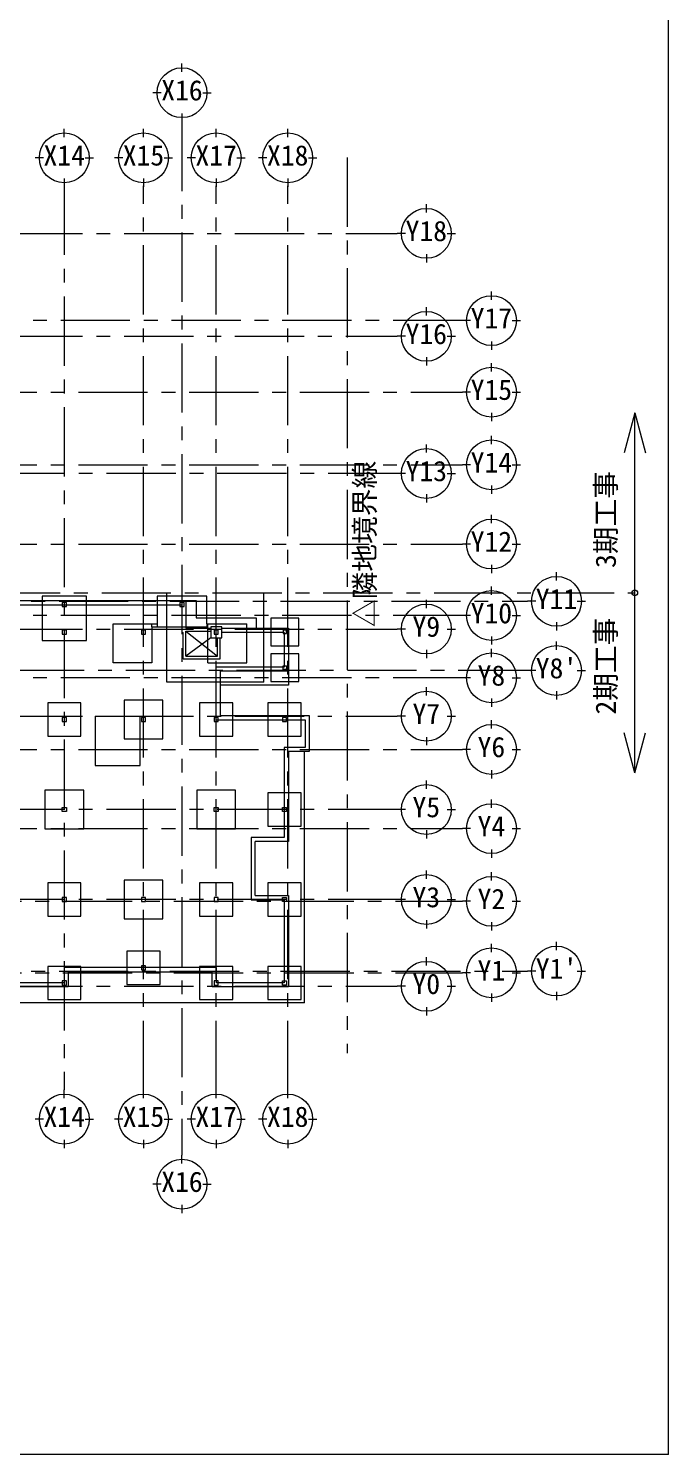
# Model space of a CAD drawing. Units: millimetres on the paper, enlarged 200 times, with parts at 1:1000. Extents: x -59400 to 184562, y -133173 to 46006.
# Drawn here: x 156306 to 165548, y 10393 to 30987 of the extents above; entities that cross this region are included whole.
import ezdxf
from ezdxf.enums import TextEntityAlignment as Align

# ---------------------------------------------------------------- set-up
doc = ezdxf.new("R2010")
doc.units = ezdxf.units.MM
doc.header["$LTSCALE"] = 200
doc.linetypes.add('CHAIN1', pattern=[8, 5, -1, 1, -1])
doc.linetypes.add('DASHED1', pattern=[1.8, 1.2, -0.6])
for name, color, linetype, lineweight in [('E-0', 4, 'CHAIN1', 5), ('E-1', 2, 'Continuous', 18), ('E-2', 7, 'Continuous', 9), ('E-3', 4, 'Continuous', 5), ('E-4', 3, 'Continuous', 13), ('E-5', 3, 'Continuous', 13), ('E-8', 2, 'Continuous', 18), ('E-B', 2, 'CHAIN1', 18)]:
    doc.layers.add(name, color=color, linetype=linetype, lineweight=lineweight)
doc.layers.add('E-D', color=7, linetype='Continuous')
doc.styles.add('ＭＳ ゴシック', font='')
doc.styles.get('ＭＳ ゴシック').set_extended_font_data('MS Gothic')

msp = doc.modelspace()

# ---------------------------------------------------------------- linework, layer by layer
at = {"layer": 'E-0', "color": 6, "linetype": 'Continuous', "lineweight": 20}
for p, q in [((165548.3, 10392.8), (165548.3, 31464.7)), ((165062.8, 20237.9), (165062.8, 25437.9)), ((165548.3, 10392.8), (140766.2, 10392.8))]:
    msp.add_line(p, q, dxfattribs=at)
at = {"layer": 'E-0'}
for p, q in [((160049.7, 15656.9), (160049.7, 28717.2)), ((143286.5, 28028.9), (161631.4, 28028.9)), ((162571.4, 26768.9), (144226.5, 26768.9)), ((143286.5, 26541.9), (161631.4, 26541.9)), ((142346.5, 22714.9), (163511.4, 22714.9)), ((162571.4, 22508.9), (144226.5, 22508.9)), ((143286.5, 22314.9), (161631.4, 22314.9)), ((163511.4, 21714.9), (142346.5, 21714.9)), ((162571.4, 21608.9), (144226.5, 21608.9)), ((143286.5, 21054.9), (161631.4, 21054.9)), ((150404.1, 18381.9), (162571.4, 18381.9)), ((142346.5, 17374.9), (163511.4, 17374.9)), ((150404.1, 17348.9), (162571.4, 17348.9)), ((143286.5, 17154.9), (161631.4, 17154.9))]:
    msp.add_line(p, q, dxfattribs=at)
at = {"layer": 'E-0', "color": 6, "lineweight": 20}
msp.add_line((152562.7, 22837.9), (165062.8, 22837.9), dxfattribs=at)
at = {"layer": 'E-0', "color": 6, "linetype": 'Continuous', "lineweight": 20}
msp.add_circle((165062.8, 22837.9), 40, dxfattribs=at)
at = {"layer": 'E-1'}
for p, q in [((156502.7, 22787.9), (156502.7, 22427.9)), ((157142.7, 22787.9), (156502.7, 22787.9)), ((157142.7, 22427.9), (157142.7, 22787.9)), ((158882.7, 22787.9), (158162.7, 22787.9)), ((158162.7, 22787.9), (158162.7, 22387.9)), ((158882.7, 22387.9), (158882.7, 22787.9)), ((156502.7, 22507.9), (156502.7, 22147.9)), ((157142.7, 22147.9), (157142.7, 22507.9)), ((157526.7, 22387.9), (158162.7, 22387.9)), ((158086.7, 22347.9), (158086.7, 21827.9)), ((158086.7, 22347.9), (158896.7, 22347.9)), ((158882.7, 22387.9), (159456.7, 22387.9)), ((158896.7, 21827.9), (158896.7, 22347.9)), ((156502.7, 22147.9), (157142.7, 22147.9))]:
    msp.add_line(p, q, dxfattribs=at)
at = {"layer": 'E-1', "linetype": 'DASHED1'}
for p, q in [((158086.7, 22347.9), (158086.7, 22387.9)), ((158162.7, 22387.9), (158162.7, 22347.9)), ((158882.7, 22387.9), (158882.7, 22347.9)), ((158896.7, 22347.9), (158896.7, 22387.9))]:
    msp.add_line(p, q, dxfattribs=at)
at = {"layer": 'E-1'}
for points in [[(159807.7, 22072.9), (160207.7, 22072.9), (160207.7, 22472.9), (159807.7, 22472.9)], [(159807.7, 21556.9), (160207.7, 21556.9), (160207.7, 21956.9), (159807.7, 21956.9)], [(156582.7, 20767.9), (157062.7, 20767.9), (157062.7, 21247.9), (156582.7, 21247.9)], [(157686.7, 20727.9), (158246.7, 20727.9), (158246.7, 21287.9), (157686.7, 21287.9)], [(158776.7, 20767.9), (159256.7, 20767.9), (159256.7, 21247.9), (158776.7, 21247.9)], [(159762.7, 20767.9), (160242.7, 20767.9), (160242.7, 21247.9), (159762.7, 21247.9)], [(156542.7, 19427.9), (157102.7, 19427.9), (157102.7, 19987.9), (156542.7, 19987.9)], [(158736.7, 19427.9), (159296.7, 19427.9), (159296.7, 19987.9), (158736.7, 19987.9)], [(159762.7, 19467.9), (160242.7, 19467.9), (160242.7, 19947.9), (159762.7, 19947.9)], [(156582.7, 18167.9), (157062.7, 18167.9), (157062.7, 18647.9), (156582.7, 18647.9)], [(157686.7, 18127.9), (158246.7, 18127.9), (158246.7, 18687.9), (157686.7, 18687.9)], [(158776.7, 18167.9), (159256.7, 18167.9), (159256.7, 18647.9), (158776.7, 18647.9)], [(159762.7, 18167.9), (160242.7, 18167.9), (160242.7, 18647.9), (159762.7, 18647.9)], [(157726.7, 17181.9), (158206.7, 17181.9), (158206.7, 17661.9), (157726.7, 17661.9)], [(156582.7, 16961.9), (157062.7, 16961.9), (157062.7, 17441.9), (156582.7, 17441.9)], [(158776.7, 16961.9), (159256.7, 16961.9), (159256.7, 17441.9), (158776.7, 17441.9)], [(159762.7, 16961.9), (160242.7, 16961.9), (160242.7, 17441.9), (159762.7, 17441.9)]]:
    msp.add_lwpolyline(points, close=True, dxfattribs=at)
for points in [[(158086.7, 21827.9), (157526.7, 21827.9), (157526.7, 22387.9)], [(158896.7, 21827.9), (159456.7, 21827.9), (159456.7, 22387.9)]]:
    msp.add_lwpolyline(points, dxfattribs=at)
at = {"layer": 'E-2'}
for p, q in [((158519.7, 22664.9), (158519.7, 22264.9)), ((158579.7, 22724.9), (158729.7, 22724.9)), ((158729.7, 22724.9), (158729.7, 22474.9)), ((158519.7, 22264.9), (158539.7, 22264.9)), ((158539.7, 21884.9), (158539.7, 22264.9)), ((158579.7, 22324.9), (158936.7, 22324.9)), ((158579.7, 21924.9), (158579.7, 22284.9)), ((158579.7, 22284.9), (158936.7, 22284.9)), ((158579.7, 22284.9), (159033.7, 21924.9)), ((159096.7, 22324.9), (160059.7, 22324.9)), ((159999.7, 22264.9), (159096.7, 22264.9)), ((158936.7, 22187.9), (158579.7, 21924.9)), ((159033.7, 21924.9), (159033.7, 22187.9)), ((159073.7, 21884.9), (159073.7, 22187.9)), ((158539.7, 21884.9), (159073.7, 21884.9)), ((158579.7, 21924.9), (159033.7, 21924.9)), ((160059.7, 21704.9), (160059.7, 21504.9)), ((160059.7, 21504.9), (159073.7, 21504.9)), ((160289.7, 16914.9), (160289.7, 20544.9)), ((159579.7, 18464.9), (159579.7, 19244.9)), ((156879.7, 17364.9), (158959.7, 17364.9)), ((156879.7, 17364.9), (156879.7, 17144.9)), ((156879.7, 17144.9), (155779.7, 17144.9)), ((160289.7, 16914.9), (155549.7, 16914.9))]:
    msp.add_line(p, q, dxfattribs=at)
for points in [[(152579.7, 25278.9), (152579.7, 22664.9), (158519.7, 22664.9)], [(152639.7, 25218.9), (152639.7, 22724.9), (158579.7, 22724.9), (158579.7, 22324.9)], [(158729.7, 22474.9), (159591.7, 22474.9), (159591.7, 22324.9)], [(159999.7, 22264.9), (159999.7, 21764.9), (159013.7, 21764.9), (159013.7, 21004.9), (160299.7, 21004.9), (160299.7, 20604.9), (159999.7, 20604.9), (159999.7, 19304.9), (159519.7, 19304.9), (159519.7, 18404.9), (159999.7, 18404.9), (159999.7, 17204.9), (159019.7, 17204.9), (159019.7, 17424.9), (156819.7, 17424.9), (156819.7, 17204.9), (155839.7, 17204.9)], [(160059.7, 22324.9), (160059.7, 21704.9), (159073.7, 21704.9), (159073.7, 21064.9), (160359.7, 21064.9), (160359.7, 20544.9), (160059.7, 20544.9), (160059.7, 19244.9), (159579.7, 19244.9)], [(159579.7, 18464.9), (160059.7, 18464.9), (160059.7, 17144.9), (158959.7, 17144.9), (158959.7, 17364.9)]]:
    msp.add_lwpolyline(points, dxfattribs=at)
msp.add_lwpolyline([(158936.7, 22187.9), (159096.7, 22187.9), (159096.7, 22347.9), (158936.7, 22347.9)], close=True, dxfattribs=at)
at = {"layer": 'E-3', "linetype": 'CHAIN1'}
for p, q in [((158522.7, 29640.5), (158522.7, 14716.9)), ((156822.7, 28717.2), (156822.7, 15656.9)), ((157966.7, 15656.9), (157966.7, 28717.2)), ((159016.7, 15656.9), (159016.7, 28717.2)), ((144226.5, 25735.9), (162571.4, 25735.9)), ((161631.4, 24561.9), (143286.5, 24561.9)), ((144226.5, 24685.9), (162571.4, 24685.9)), ((144226.5, 23541.9), (162571.4, 23541.9)), ((144226.5, 20575.9), (162571.4, 20575.9)), ((161631.4, 19707.9), (143286.5, 19707.9)), ((144226.5, 19431.9), (162571.4, 19431.9)), ((161631.4, 18407.9), (143286.5, 18407.9))]:
    msp.add_line(p, q, dxfattribs=at)
at = {"layer": 'E-3', "color": 3, "lineweight": 13}
for p, q in [((158302.7, 21547.9), (158302.7, 22837.9)), ((159702.7, 21547.9), (159702.7, 22837.9)), ((159702.7, 21547.9), (158302.7, 21547.9))]:
    msp.add_line(p, q, dxfattribs=at)
at = {"layer": 'E-4'}
for p, q in [((160032.7, 22297.9), (159982.7, 22297.9)), ((159982.7, 22297.9), (159982.7, 22247.9)), ((159982.7, 22247.9), (160032.7, 22247.9)), ((160032.7, 22247.9), (160032.7, 22297.9)), ((160032.7, 21731.9), (159982.7, 21731.9)), ((160032.7, 21781.9), (160032.7, 21731.9))]:
    msp.add_line(p, q, dxfattribs=at)
for points in [[(156792.7, 22637.9), (156852.7, 22637.9), (156852.7, 22697.9), (156792.7, 22697.9)], [(158492.7, 22637.9), (158552.7, 22637.9), (158552.7, 22697.9), (158492.7, 22697.9)], [(156792.7, 22237.9), (156852.7, 22237.9), (156852.7, 22297.9), (156792.7, 22297.9)], [(157936.7, 22237.9), (157996.7, 22237.9), (157996.7, 22297.9), (157936.7, 22297.9)], [(158986.7, 22237.9), (159046.7, 22237.9), (159046.7, 22297.9), (158986.7, 22297.9)], [(156792.7, 20977.9), (156852.7, 20977.9), (156852.7, 21037.9), (156792.7, 21037.9)], [(157936.7, 20977.9), (157996.7, 20977.9), (157996.7, 21037.9), (157936.7, 21037.9)], [(158986.7, 20977.9), (159046.7, 20977.9), (159046.7, 21037.9), (158986.7, 21037.9)], [(159972.7, 20977.9), (160032.7, 20977.9), (160032.7, 21037.9), (159972.7, 21037.9)], [(156792.7, 19677.9), (156792.7, 19737.9), (156852.7, 19737.9), (156852.7, 19677.9)], [(158986.7, 19677.9), (158986.7, 19737.9), (159046.7, 19737.9), (159046.7, 19677.9)], [(159972.7, 19677.9), (159972.7, 19737.9), (160032.7, 19737.9), (160032.7, 19677.9)], [(156852.7, 18377.9), (156852.7, 18437.9), (156792.7, 18437.9), (156792.7, 18377.9)], [(157996.7, 18377.9), (157996.7, 18437.9), (157936.7, 18437.9), (157936.7, 18377.9)], [(159046.7, 18377.9), (159046.7, 18437.9), (158986.7, 18437.9), (158986.7, 18377.9)], [(159972.7, 18377.9), (159972.7, 18437.9), (160032.7, 18437.9), (160032.7, 18377.9)], [(157996.7, 17391.9), (157996.7, 17451.9), (157936.7, 17451.9), (157936.7, 17391.9)], [(156852.7, 17171.9), (156852.7, 17231.9), (156792.7, 17231.9), (156792.7, 17171.9)], [(159046.7, 17171.9), (159046.7, 17231.9), (158986.7, 17231.9), (158986.7, 17171.9)], [(159972.7, 17171.9), (159972.7, 17231.9), (160032.7, 17231.9), (160032.7, 17171.9)]]:
    msp.add_lwpolyline(points, close=True, dxfattribs=at)
msp.add_lwpolyline([(159982.7, 21731.9), (159982.7, 21781.9), (160032.7, 21781.9)], dxfattribs=at)
at = {"layer": 'E-5'}
msp.add_line((157269.7, 21054.9), (157919.7, 21054.9), dxfattribs=at)
msp.add_lwpolyline([(157269.7, 21054.9), (157269.7, 20344.9), (157919.7, 20344.9), (157919.7, 21054.9)], dxfattribs=at)
at = {"layer": 'E-8'}
for p, q in [((158522.7, 30360.5), (158522.7, 30480.5)), ((158222.7, 30060.5), (158102.7, 30060.5)), ((158822.7, 30060.5), (158942.7, 30060.5)), ((158522.7, 29760.5), (158522.7, 29640.5)), ((156822.7, 29420.5), (156822.7, 29540.5)), ((157966.7, 29420.5), (157966.7, 29540.5)), ((159016.7, 29420.5), (159016.7, 29540.5)), ((160049.7, 29420.5), (160049.7, 29540.5)), ((156522.7, 29120.5), (156402.7, 29120.5)), ((157122.7, 29120.5), (157242.7, 29120.5)), ((157666.7, 29120.5), (157546.7, 29120.5)), ((158266.7, 29120.5), (158386.7, 29120.5)), ((158716.7, 29120.5), (158596.7, 29120.5)), ((159316.7, 29120.5), (159436.7, 29120.5)), ((159749.7, 29120.5), (159629.7, 29120.5)), ((160349.7, 29120.5), (160469.7, 29120.5)), ((156822.7, 28820.5), (156822.7, 28700.5)), ((157966.7, 28820.5), (157966.7, 28700.5)), ((159016.7, 28820.5), (159016.7, 28700.5)), ((160049.7, 28820.5), (160049.7, 28700.5)), ((162051.4, 28328.9), (162051.4, 28448.9)), ((161751.4, 28028.9), (161631.4, 28028.9)), ((162351.4, 28028.9), (162471.4, 28028.9)), ((162051.4, 27728.9), (162051.4, 27608.9)), ((162991.4, 27068.9), (162991.4, 27188.9)), ((162051.4, 26841.9), (162051.4, 26961.9)), ((162691.4, 26768.9), (162571.4, 26768.9)), ((163291.4, 26768.9), (163411.4, 26768.9)), ((161751.4, 26541.9), (161631.4, 26541.9)), ((162351.4, 26541.9), (162471.4, 26541.9)), ((162991.4, 26468.9), (162991.4, 26348.9)), ((162051.4, 26241.9), (162051.4, 26121.9)), ((162991.4, 26035.9), (162991.4, 26155.9)), ((162691.4, 25735.9), (162571.4, 25735.9)), ((163291.4, 25735.9), (163411.4, 25735.9)), ((162991.4, 25435.9), (162991.4, 25315.9)), ((162051.4, 24861.9), (162051.4, 24981.9)), ((162991.4, 24985.9), (162991.4, 25105.9)), ((161751.4, 24561.9), (161631.4, 24561.9)), ((162351.4, 24561.9), (162471.4, 24561.9)), ((162691.4, 24685.9), (162571.4, 24685.9)), ((163291.4, 24685.9), (163411.4, 24685.9)), ((162991.4, 24385.9), (162991.4, 24265.9)), ((162051.4, 24261.9), (162051.4, 24141.9)), ((162991.4, 23841.9), (162991.4, 23961.9)), ((162691.4, 23541.9), (162571.4, 23541.9)), ((163291.4, 23541.9), (163411.4, 23541.9)), ((162991.4, 23241.9), (162991.4, 23121.9)), ((163931.4, 23014.9), (163931.4, 23134.9)), ((162991.4, 22808.9), (162991.4, 22928.9)), ((162051.4, 22614.9), (162051.4, 22734.9)), ((163631.4, 22714.9), (163511.4, 22714.9)), ((164231.4, 22714.9), (164351.4, 22714.9)), ((162691.4, 22508.9), (162571.4, 22508.9)), ((163291.4, 22508.9), (163411.4, 22508.9)), ((161751.4, 22314.9), (161631.4, 22314.9)), ((162351.4, 22314.9), (162471.4, 22314.9)), ((163931.4, 22414.9), (163931.4, 22294.9)), ((162991.4, 22208.9), (162991.4, 22088.9)), ((163931.4, 22014.9), (163931.4, 22134.9)), ((162051.4, 22014.9), (162051.4, 21894.9)), ((162991.4, 21908.9), (162991.4, 22028.9)), ((163631.4, 21714.9), (163511.4, 21714.9)), ((164231.4, 21714.9), (164351.4, 21714.9)), ((162051.4, 21354.9), (162051.4, 21474.9)), ((162691.4, 21608.9), (162571.4, 21608.9)), ((163291.4, 21608.9), (163411.4, 21608.9)), ((162991.4, 21308.9), (162991.4, 21188.9)), ((163931.4, 21414.9), (163931.4, 21294.9)), ((161751.4, 21054.9), (161631.4, 21054.9)), ((162351.4, 21054.9), (162471.4, 21054.9)), ((162991.4, 20875.9), (162991.4, 20995.9)), ((162051.4, 20754.9), (162051.4, 20634.9)), ((162691.4, 20575.9), (162571.4, 20575.9)), ((163291.4, 20575.9), (163411.4, 20575.9)), ((162991.4, 20275.9), (162991.4, 20155.9)), ((162051.4, 20007.9), (162051.4, 20127.9)), ((162991.4, 19731.9), (162991.4, 19851.9)), ((161751.4, 19707.9), (161631.4, 19707.9)), ((162351.4, 19707.9), (162471.4, 19707.9)), ((162051.4, 19407.9), (162051.4, 19287.9)), ((162691.4, 19431.9), (162571.4, 19431.9)), ((163291.4, 19431.9), (163411.4, 19431.9)), ((162991.4, 19131.9), (162991.4, 19011.9)), ((162051.4, 18707.9), (162051.4, 18827.9)), ((162991.4, 18681.9), (162991.4, 18801.9)), ((161751.4, 18407.9), (161631.4, 18407.9)), ((162351.4, 18407.9), (162471.4, 18407.9)), ((162691.4, 18381.9), (162571.4, 18381.9)), ((163291.4, 18381.9), (163411.4, 18381.9)), ((162051.4, 18107.9), (162051.4, 17987.9)), ((162991.4, 18081.9), (162991.4, 17961.9)), ((162991.4, 17648.9), (162991.4, 17768.9)), ((163931.4, 17674.9), (163931.4, 17794.9)), ((162051.4, 17454.9), (162051.4, 17574.9)), ((162691.4, 17348.9), (162571.4, 17348.9)), ((163291.4, 17348.9), (163411.4, 17348.9)), ((163631.4, 17374.9), (163511.4, 17374.9)), ((164231.4, 17374.9), (164351.4, 17374.9)), ((161751.4, 17154.9), (161631.4, 17154.9)), ((162351.4, 17154.9), (162471.4, 17154.9)), ((162991.4, 17048.9), (162991.4, 16928.9)), ((163931.4, 17074.9), (163931.4, 16954.9)), ((162051.4, 16854.9), (162051.4, 16734.9)), ((156822.7, 15536.9), (156822.7, 15656.9)), ((157966.7, 15536.9), (157966.7, 15656.9)), ((159016.7, 15536.9), (159016.7, 15656.9)), ((160049.7, 15536.9), (160049.7, 15656.9)), ((156522.7, 15236.9), (156402.7, 15236.9)), ((157122.7, 15236.9), (157242.7, 15236.9)), ((157666.7, 15236.9), (157546.7, 15236.9)), ((158266.7, 15236.9), (158386.7, 15236.9)), ((158716.7, 15236.9), (158596.7, 15236.9)), ((159316.7, 15236.9), (159436.7, 15236.9)), ((159749.7, 15236.9), (159629.7, 15236.9)), ((160349.7, 15236.9), (160469.7, 15236.9)), ((156822.7, 14936.9), (156822.7, 14816.9)), ((157966.7, 14936.9), (157966.7, 14816.9)), ((159016.7, 14936.9), (159016.7, 14816.9)), ((160049.7, 14936.9), (160049.7, 14816.9)), ((158522.7, 14596.9), (158522.7, 14716.9)), ((158222.7, 14296.9), (158102.7, 14296.9)), ((158822.7, 14296.9), (158942.7, 14296.9)), ((158522.7, 13996.9), (158522.7, 13876.9))]:
    msp.add_line(p, q, dxfattribs=at)
at = {"layer": 'E-8', "color": 1}
for p, q in [((165062.8, 25437.9), (164907.5, 24858.3)), ((165062.8, 25437.9), (165218.1, 24858.3)), ((165062.8, 20237.9), (164907.5, 20817.4)), ((165062.8, 20237.9), (165218.1, 20817.4))]:
    msp.add_line(p, q, dxfattribs=at)
at = {"layer": 'E-8'}
for centre in [(158522.7, 30060.5), (156822.7, 29120.5), (157966.7, 29120.5), (159016.7, 29120.5), (160049.7, 29120.5), (162051.4, 28028.9), (162991.4, 26768.9), (162051.4, 26541.9), (162991.4, 25735.9), (162051.4, 24561.9), (162991.4, 24685.9), (162991.4, 23541.9), (163931.4, 22714.9), (162991.4, 22508.9), (162051.4, 22314.9), (163931.4, 21714.9), (162991.4, 21608.9), (162051.4, 21054.9), (162991.4, 20575.9), (162051.4, 19707.9), (162991.4, 19431.9), (162051.4, 18407.9), (162991.4, 18381.9), (163931.4, 17374.9), (162051.4, 17154.9), (162991.4, 17348.9), (156822.7, 15236.9), (157966.7, 15236.9), (159016.7, 15236.9), (160049.7, 15236.9), (158522.7, 14296.9)]:
    msp.add_circle(centre, 360, dxfattribs=at)
at = {"layer": 'E-B'}
msp.add_line((160909.7, 29125.3), (160909.7, 16190.5), dxfattribs=at)

# ---------------------------------------------------------------- texts
at = {"layer": 'E-0', "color": 7, "style": 'ＭＳ ゴシック'}
for s, p in [('3期工事', (164876.5, 23195.9)), ('2期工事', (164876.5, 21079.8))]:
    msp.add_text(s, height=293.3, rotation=90, dxfattribs=at).set_placement(p, align=Align.BOTTOM_LEFT)
at = {"layer": 'E-8', "color": 7, "style": 'ＭＳ ゴシック'}
for s, p in [('X16', (158222.7, 29860.5)), ('X14', (156522.7, 28920.5)), ('X15', (157666.7, 28920.5)), ('X17', (158716.7, 28920.5)), ('X18', (159749.7, 28920.5)), ('Y18', (161751.4, 27828.9)), ('Y17', (162691.4, 26568.9)), ('Y16', (161751.4, 26341.9)), ('Y15', (162691.4, 25535.9)), ('Y13', (161751.4, 24361.9)), ('Y14', (162691.4, 24485.9)), ('Y12', (162691.4, 23341.9)), ('Y11', (163631.4, 22514.9)), ('Y10', (162691.4, 22308.9)), ('Y9', (161851.4, 22114.9)), ("Y8'", (163631.4, 21514.9)), ('Y8', (162791.4, 21408.9)), ('Y7', (161851.4, 20854.9)), ('Y6', (162791.4, 20375.9)), ('Y5', (161851.4, 19507.9)), ('Y4', (162791.4, 19231.9)), ('Y3', (161851.4, 18207.9)), ('Y2', (162791.4, 18181.9)), ('Y1', (162791.4, 17148.9)), ("Y1'", (163631.4, 17174.9)), ('Y0', (161851.4, 16954.9)), ('X14', (156522.7, 15036.9)), ('X15', (157666.7, 15036.9)), ('X17', (158716.7, 15036.9)), ('X18', (159749.7, 15036.9)), ('X16', (158222.7, 14096.9))]:
    msp.add_text(s, height=293.3, dxfattribs=at).set_placement(p, align=Align.BOTTOM_LEFT)
at = {"layer": 'E-D', "style": 'ＭＳ ゴシック'}
msp.add_text('△隣地境界線', height=293.3, rotation=90, dxfattribs=at).set_placement((161396.2, 22342.7), align=Align.BOTTOM_LEFT)

doc.saveas('drawing.dxf')
